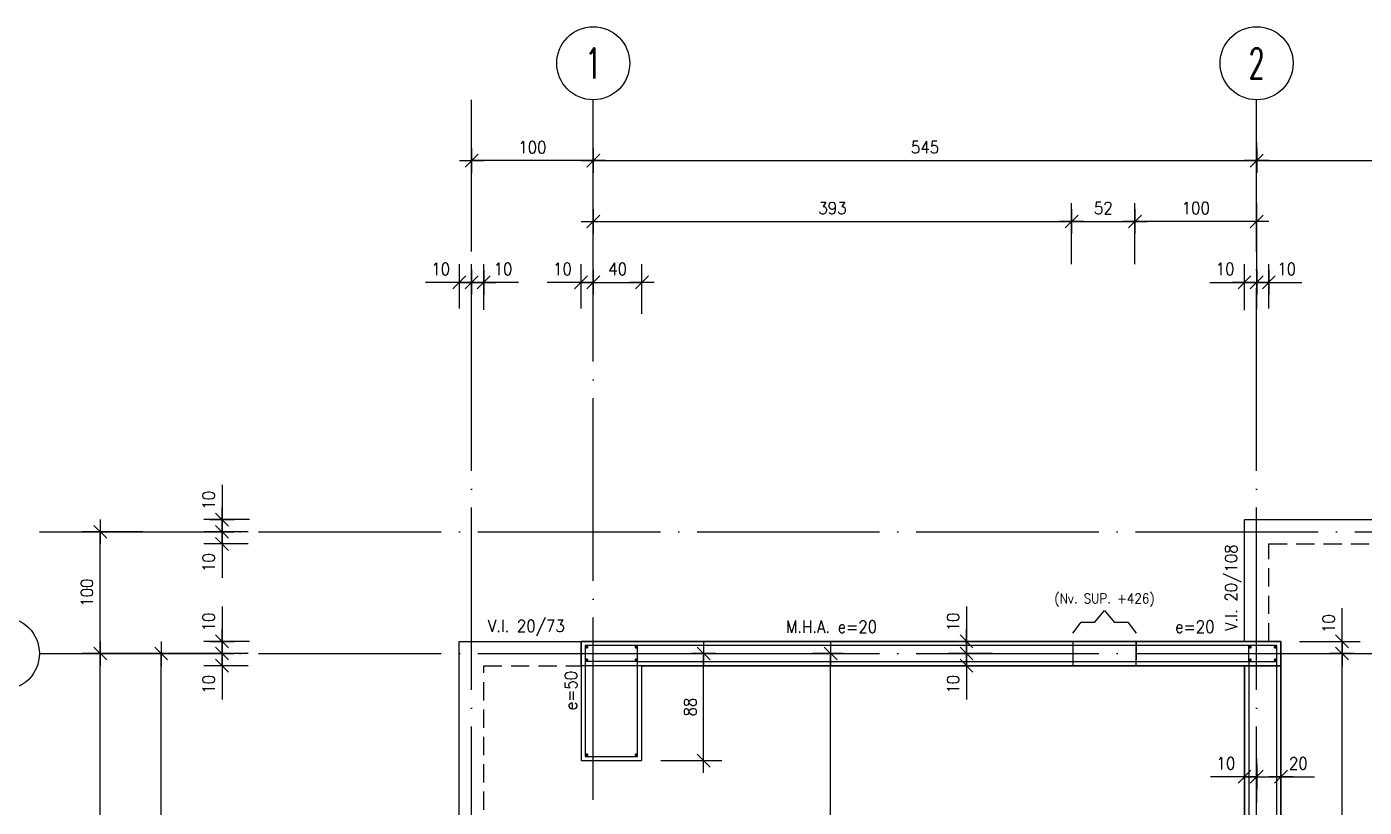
# Model space of a CAD drawing. Extents: x 2771 to 13802, y -1997 to 16878.
# Drawn here: x 3336 to 4435, y 6292 to 6934 of the extents above; entities that cross this region are included whole.
import ezdxf
from ezdxf.enums import TextEntityAlignment as Align

# ---------------------------------------------------------------- set-up
doc = ezdxf.new("R2010")
doc.units = 0
doc.header["$LTSCALE"] = 60
doc.header["$PDMODE"] = 1
doc.linetypes.add('EJES', pattern=[3, 2.5, -0.25, 0, -0.25])
doc.linetypes.add('HIDDEN', pattern=[0.375, 0.25, -0.125])
doc.layers.get('0').update_dxf_attribs({"linetype": 'CONTINUOUS'})
doc.layers.get('DEFPOINTS').update_dxf_attribs({"linetype": 'CONTINUOUS'})
for name, color, linetype in [('AREA_MUROS', 6, 'CONTINUOUS'), ('COTAS', 3, 'CONTINUOUS'), ('EJES', 1, 'EJES'), ('MALLA', 1, 'CONTINUOUS'), ('MUROS', 4, 'CONTINUOUS'), ('TEXTOS', 2, 'CONTINUOUS'), ('VIGAS', 2, 'CONTINUOUS')]:
    doc.layers.add(name, color=color, linetype=linetype)
doc.layers.add('NVSUP', color=250, linetype='CONTINUOUS', plot=False)
doc.styles.add('COTAS', font='romans.shx', dxfattribs={"width": 0.9})
doc.styles.add('ROMANS', font='romans.shx', dxfattribs={"width": 0.9, "height": 10})
doc.dimstyles.new('50', dxfattribs={"dimtxt": 10, "dimasz": 1, "dimexe": 15, "dimexo": 0, "dimgap": 6, "dimtad": 1, "dimdec": 8, "dimdsep": 46, "dimtxsty": 'COTAS', "dimblk": '$COTA$', "dimcen": 0.09, "dimdle": 10, "dimclrd": 256, "dimclre": 256, "dimclrt": 2, "dimadec": 0, "dimazin": 0, "dimtfac": 1, "dimtdec": 8, "dimtmove": 0, "dimatfit": 2, "dimfxl": 35, "dimfxlon": 1, "dimtolj": 1, "dimarcsym": 0})

# ---------------------------------------------------------------- blocks, each defined once
blk = doc.blocks.new('$EJE$')
at = {"color": 6}
blk.add_circle((0, 0), 30, dxfattribs=at)
at = {"color": 6, "style": 'COTAS', "width": 0.6}
blk.add_attdef('EJE', text='', height=25, dxfattribs=at).set_placement((0, 0), align=Align.MIDDLE)
blk = doc.blocks.new('$COTA$')
at = {"layer": 'COTAS'}
for p, q in [((10, 0), (-10, 0)), ((5.3, 5.3), (-5.3, -5.3)), ((0, -10), (0, 10))]:
    blk.add_line(p, q, dxfattribs=at)
blk = doc.blocks.new('*D10')
at = {"layer": 'COTAS', "lineweight": -2, "transparency": 16777216}
for p, q in [((3801.5, 6823.7), (3801.5, 6838.7)), ((4346.5, 6823.7), (4346.5, 6838.7)), ((3802.5, 6823.7), (4345.5, 6823.7))]:
    blk.add_line(p, q, dxfattribs=at)
at = {"layer": 'DEFPOINTS', "color": 0, "transparency": 16777216}
for p in [(3801.5, 6823.7), (4346.5, 6823.7), (4346.5, 6823.7)]:
    blk.add_point(p, dxfattribs=at)
at = {"layer": 'COTAS', "lineweight": -2, "transparency": 16777216, "rotation": 180}
blk.add_blockref('$COTA$', (3801.5, 6823.7), dxfattribs=at)
at = {"layer": 'COTAS', "lineweight": -2, "transparency": 16777216}
blk.add_blockref('$COTA$', (4346.5, 6823.7), dxfattribs=at)
at = {"layer": 'COTAS', "color": 2, "transparency": 16777216, "insert": (4074, 6834.7), "char_height": 10, "attachment_point": 5, "style": 'COTAS'}
blk.add_mtext('\\A1;545', dxfattribs=at)
blk = doc.blocks.new('*D12')
at = {"layer": 'COTAS', "lineweight": -2, "transparency": 16777216}
for p, q in [((4346.5, 6823.7), (4346.5, 6838.7)), ((4920.5, 6823.7), (4920.5, 6838.7)), ((4347.5, 6823.7), (4919.5, 6823.7))]:
    blk.add_line(p, q, dxfattribs=at)
at = {"layer": 'DEFPOINTS', "color": 0, "transparency": 16777216}
for p in [(4346.5, 6823.7), (4920.5, 6823.7), (4920.5, 6823.7)]:
    blk.add_point(p, dxfattribs=at)
at = {"layer": 'COTAS', "lineweight": -2, "transparency": 16777216, "rotation": 180}
blk.add_blockref('$COTA$', (4346.5, 6823.7), dxfattribs=at)
at = {"layer": 'COTAS', "lineweight": -2, "transparency": 16777216}
blk.add_blockref('$COTA$', (4920.5, 6823.7), dxfattribs=at)
at = {"layer": 'COTAS', "color": 2, "transparency": 16777216, "insert": (4633.5, 6834.7), "char_height": 10, "attachment_point": 5, "style": 'COTAS'}
blk.add_mtext('\\A1;574', dxfattribs=at)
blk = doc.blocks.new('*D16')
at = {"layer": 'COTAS', "lineweight": -2, "transparency": 16777216}
for p, q in [((3396.5, 6418.7), (3381.5, 6418.7)), ((3396.5, 5684.7), (3396.5, 6417.7)), ((3396.5, 5683.7), (3381.5, 5683.7))]:
    blk.add_line(p, q, dxfattribs=at)
at = {"layer": 'DEFPOINTS', "color": 0, "transparency": 16777216}
for p in [(3396.5, 6418.7), (3396.5, 6418.7), (3396.5, 5683.7)]:
    blk.add_point(p, dxfattribs=at)
at = {"layer": 'COTAS', "lineweight": -2, "transparency": 16777216}
for p, rotation in [((3396.5, 6418.7), 90), ((3396.5, 5683.7), 270)]:
    blk.add_blockref('$COTA$', p, dxfattribs=dict(at, rotation=rotation))
at = {"layer": 'COTAS', "color": 2, "transparency": 16777216, "insert": (3385.5, 6051.2), "char_height": 10, "attachment_point": 5, "rotation": 90, "style": 'COTAS'}
blk.add_mtext('\\A1;735', dxfattribs=at)
blk = doc.blocks.new('*D25')
at = {"layer": 'COTAS', "lineweight": -2, "transparency": 16777216}
for p, q in [((3701.5, 6788.7), (3701.5, 6838.7)), ((3801.5, 6788.7), (3801.5, 6838.7)), ((3800.5, 6823.7), (3702.5, 6823.7))]:
    blk.add_line(p, q, dxfattribs=at)
at = {"layer": 'DEFPOINTS', "color": 0, "transparency": 16777216}
for p in [(3701.5, 6823.7), (3701.5, 6615.8), (3801.5, 6615.8)]:
    blk.add_point(p, dxfattribs=at)
at = {"layer": 'COTAS', "lineweight": -2, "transparency": 16777216, "rotation": 180}
blk.add_blockref('$COTA$', (3701.5, 6823.7), dxfattribs=at)
at = {"layer": 'COTAS', "lineweight": -2, "transparency": 16777216}
blk.add_blockref('$COTA$', (3801.5, 6823.7), dxfattribs=at)
at = {"layer": 'COTAS', "color": 2, "transparency": 16777216, "insert": (3751.5, 6834.7), "char_height": 10, "attachment_point": 5, "style": 'COTAS'}
blk.add_mtext('\\A1;100', dxfattribs=at)
blk = doc.blocks.new('*D26')
at = {"layer": 'COTAS', "lineweight": -2, "transparency": 16777216}
for p, q in [((3431.5, 6518.7), (3381.5, 6518.7)), ((3396.5, 6419.7), (3396.5, 6517.7)), ((3431.5, 6418.7), (3381.5, 6418.7))]:
    blk.add_line(p, q, dxfattribs=at)
at = {"layer": 'DEFPOINTS', "color": 0, "transparency": 16777216}
for p in [(3396.5, 6518.7), (3433.5, 6518.7), (3433.5, 6418.7)]:
    blk.add_point(p, dxfattribs=at)
at = {"layer": 'COTAS', "lineweight": -2, "transparency": 16777216}
for p, rotation in [((3396.5, 6518.7), 90), ((3396.5, 6418.7), 270)]:
    blk.add_blockref('$COTA$', p, dxfattribs=dict(at, rotation=rotation))
at = {"layer": 'COTAS', "color": 2, "transparency": 16777216, "insert": (3385.5, 6468.7), "char_height": 10, "attachment_point": 5, "rotation": 90, "style": 'COTAS'}
blk.add_mtext('\\A1;100', dxfattribs=at)
blk = doc.blocks.new('*D63')
at = {"layer": 'COTAS', "lineweight": -2, "transparency": 16777216}
for p, q in [((3801.5, 6738.7), (3801.5, 6788.7)), ((4194.5, 6738.7), (4194.5, 6788.7)), ((3802.5, 6773.7), (4193.5, 6773.7))]:
    blk.add_line(p, q, dxfattribs=at)
at = {"layer": 'DEFPOINTS', "color": 0, "transparency": 16777216}
for p in [(4194.5, 6773.7), (3801.5, 6428.7), (4194.5, 6428.7)]:
    blk.add_point(p, dxfattribs=at)
at = {"layer": 'COTAS', "lineweight": -2, "transparency": 16777216, "rotation": 180}
blk.add_blockref('$COTA$', (3801.5, 6773.7), dxfattribs=at)
at = {"layer": 'COTAS', "lineweight": -2, "transparency": 16777216}
blk.add_blockref('$COTA$', (4194.5, 6773.7), dxfattribs=at)
at = {"layer": 'COTAS', "color": 2, "transparency": 16777216, "insert": (3998, 6784.7), "char_height": 10, "attachment_point": 5, "style": 'COTAS'}
blk.add_mtext('\\A1;393', dxfattribs=at)
blk = doc.blocks.new('*D64')
at = {"layer": 'COTAS', "lineweight": -2, "transparency": 16777216}
for p, q in [((4194.5, 6738.7), (4194.5, 6788.7)), ((4246.5, 6738.7), (4246.5, 6788.7)), ((4195.5, 6773.7), (4245.5, 6773.7))]:
    blk.add_line(p, q, dxfattribs=at)
at = {"layer": 'DEFPOINTS', "color": 0, "transparency": 16777216}
for p in [(4246.5, 6773.7), (4194.5, 6428.7), (4246.5, 6428.7)]:
    blk.add_point(p, dxfattribs=at)
at = {"layer": 'COTAS', "lineweight": -2, "transparency": 16777216, "rotation": 180}
blk.add_blockref('$COTA$', (4194.5, 6773.7), dxfattribs=at)
at = {"layer": 'COTAS', "lineweight": -2, "transparency": 16777216}
blk.add_blockref('$COTA$', (4246.5, 6773.7), dxfattribs=at)
at = {"layer": 'COTAS', "color": 2, "transparency": 16777216, "insert": (4220.5, 6784.7), "char_height": 10, "attachment_point": 5, "style": 'COTAS'}
blk.add_mtext('\\A1;52', dxfattribs=at)
blk = doc.blocks.new('*D72')
at = {"layer": 'COTAS', "lineweight": -2, "transparency": 16777216}
for p, q in [((3857.1, 6418.7), (3907.1, 6418.7)), ((3892.1, 6331.7), (3892.1, 6417.7)), ((3857.1, 6330.7), (3907.1, 6330.7))]:
    blk.add_line(p, q, dxfattribs=at)
at = {"layer": 'DEFPOINTS', "color": 0, "transparency": 16777216}
for p in [(3801.5, 6418.7), (3892.1, 6418.7), (3801.5, 6330.7)]:
    blk.add_point(p, dxfattribs=at)
at = {"layer": 'COTAS', "lineweight": -2, "transparency": 16777216}
for p, rotation in [((3892.1, 6418.7), 90), ((3892.1, 6330.7), 270)]:
    blk.add_blockref('$COTA$', p, dxfattribs=dict(at, rotation=rotation))
at = {"layer": 'COTAS', "color": 2, "transparency": 16777216, "insert": (3881.1, 6374.7), "char_height": 10, "attachment_point": 5, "rotation": 90, "style": 'COTAS'}
blk.add_mtext('\\A1;88', dxfattribs=at)
blk = doc.blocks.new('*D79')
at = {"layer": 'COTAS', "lineweight": -2, "transparency": 16777216}
for p, q in [((3481.5, 6418.7), (3431.5, 6418.7)), ((3446.5, 5997.2), (3446.5, 6417.7)), ((3481.5, 5996.2), (3431.5, 5996.2))]:
    blk.add_line(p, q, dxfattribs=at)
at = {"layer": 'DEFPOINTS', "color": 0, "transparency": 16777216}
for p in [(3446.5, 6418.7), (3691.5, 6418.7), (3691.5, 5996.2)]:
    blk.add_point(p, dxfattribs=at)
at = {"layer": 'COTAS', "lineweight": -2, "transparency": 16777216}
for p, rotation in [((3446.5, 6418.7), 90), ((3446.5, 5996.2), 270)]:
    blk.add_blockref('$COTA$', p, dxfattribs=dict(at, rotation=rotation))
at = {"layer": 'COTAS', "color": 2, "transparency": 16777216, "insert": (3435.5, 6207.5), "char_height": 10, "attachment_point": 5, "rotation": 90, "style": 'COTAS'}
blk.add_mtext('\\A1;422.5', dxfattribs=at)
blk = doc.blocks.new('*D80')
at = {"layer": 'COTAS', "lineweight": -2, "transparency": 16777216}
for p, q in [((3691.5, 6702.3), (3691.5, 6738.7)), ((3701.5, 6702.3), (3701.5, 6738.7)), ((3690.5, 6723.7), (3663.6, 6723.7)), ((3701.5, 6723.7), (3691.5, 6723.7)), ((3702.5, 6723.7), (3703.5, 6723.7))]:
    blk.add_line(p, q, dxfattribs=at)
at = {"layer": 'DEFPOINTS', "color": 0, "transparency": 16777216}
for p in [(3701.5, 6723.7), (3691.5, 6702.3), (3701.5, 6702.3)]:
    blk.add_point(p, dxfattribs=at)
at = {"layer": 'COTAS', "lineweight": -2, "transparency": 16777216}
blk.add_blockref('$COTA$', (3691.5, 6723.7), dxfattribs=at)
at = {"layer": 'COTAS', "lineweight": -2, "transparency": 16777216, "rotation": 180}
blk.add_blockref('$COTA$', (3701.5, 6723.7), dxfattribs=at)
at = {"layer": 'COTAS', "color": 2, "transparency": 16777216, "insert": (3676.2, 6734.7), "char_height": 10, "attachment_point": 5, "style": 'COTAS'}
blk.add_mtext('\\A1;10', dxfattribs=at)
blk = doc.blocks.new('*D81')
at = {"layer": 'COTAS', "lineweight": -2, "transparency": 16777216}
for p, q in [((3701.5, 6702.3), (3701.5, 6738.7)), ((3711.5, 6701.2), (3711.5, 6738.7)), ((3700.5, 6723.7), (3699.5, 6723.7)), ((3701.5, 6723.7), (3711.5, 6723.7)), ((3701.5, 6723.7), (3711.5, 6723.7)), ((3740, 6723.7), (3711.5, 6723.7)), ((3712.5, 6723.7), (3713.5, 6723.7))]:
    blk.add_line(p, q, dxfattribs=at)
at = {"layer": 'DEFPOINTS', "color": 0, "transparency": 16777216}
for p in [(3711.5, 6723.7), (3701.5, 6702.3), (3711.5, 6701.2)]:
    blk.add_point(p, dxfattribs=at)
at = {"layer": 'COTAS', "lineweight": -2, "transparency": 16777216}
blk.add_blockref('$COTA$', (3701.5, 6723.7), dxfattribs=at)
at = {"layer": 'COTAS', "lineweight": -2, "transparency": 16777216, "rotation": 180}
blk.add_blockref('$COTA$', (3711.5, 6723.7), dxfattribs=at)
at = {"layer": 'COTAS', "color": 2, "transparency": 16777216, "insert": (3727.4, 6734.7), "char_height": 10, "attachment_point": 5, "style": 'COTAS'}
blk.add_mtext('\\A1;10', dxfattribs=at)
blk = doc.blocks.new('*D82')
at = {"layer": 'COTAS', "lineweight": -2, "transparency": 16777216}
for p, q in [((3791.5, 6702.3), (3791.5, 6738.7)), ((3801.5, 6702.3), (3801.5, 6738.7)), ((3790.5, 6723.7), (3763.6, 6723.7)), ((3801.5, 6723.7), (3791.5, 6723.7)), ((3802.5, 6723.7), (3803.5, 6723.7))]:
    blk.add_line(p, q, dxfattribs=at)
at = {"layer": 'DEFPOINTS', "color": 0, "transparency": 16777216}
for p in [(3801.5, 6723.7), (3791.5, 6702.3), (3801.5, 6702.3)]:
    blk.add_point(p, dxfattribs=at)
at = {"layer": 'COTAS', "lineweight": -2, "transparency": 16777216}
blk.add_blockref('$COTA$', (3791.5, 6723.7), dxfattribs=at)
at = {"layer": 'COTAS', "lineweight": -2, "transparency": 16777216, "rotation": 180}
blk.add_blockref('$COTA$', (3801.5, 6723.7), dxfattribs=at)
at = {"layer": 'COTAS', "color": 2, "transparency": 16777216, "insert": (3776.2, 6734.7), "char_height": 10, "attachment_point": 5, "style": 'COTAS'}
blk.add_mtext('\\A1;10', dxfattribs=at)
blk = doc.blocks.new('*D83')
at = {"layer": 'COTAS', "lineweight": -2, "transparency": 16777216}
for p, q in [((3801.5, 6702.3), (3801.5, 6738.7)), ((3841.5, 6697.9), (3841.5, 6738.7)), ((3802.5, 6723.7), (3840.5, 6723.7))]:
    blk.add_line(p, q, dxfattribs=at)
at = {"layer": 'DEFPOINTS', "color": 0, "transparency": 16777216}
for p in [(3841.5, 6723.7), (3801.5, 6702.3), (3841.5, 6697.9)]:
    blk.add_point(p, dxfattribs=at)
at = {"layer": 'COTAS', "lineweight": -2, "transparency": 16777216, "rotation": 180}
blk.add_blockref('$COTA$', (3801.5, 6723.7), dxfattribs=at)
at = {"layer": 'COTAS', "lineweight": -2, "transparency": 16777216}
blk.add_blockref('$COTA$', (3841.5, 6723.7), dxfattribs=at)
at = {"layer": 'COTAS', "color": 2, "transparency": 16777216, "insert": (3821.5, 6734.7), "char_height": 10, "attachment_point": 5, "style": 'COTAS'}
blk.add_mtext('\\A1;40', dxfattribs=at)
blk = doc.blocks.new('*D97')
at = {"layer": 'COTAS', "lineweight": -2, "transparency": 16777216}
for p, q in [((3517.9, 6418.7), (3481.5, 6418.7)), ((3496.5, 6419.7), (3496.5, 6420.7)), ((3496.5, 6418.7), (3496.5, 6408.7)), ((3517.9, 6408.7), (3481.5, 6408.7)), ((3496.5, 6407.7), (3496.5, 6380.8))]:
    blk.add_line(p, q, dxfattribs=at)
at = {"layer": 'DEFPOINTS', "color": 0, "transparency": 16777216}
for p in [(3496.5, 6418.7), (3517.9, 6418.7), (3517.9, 6408.7)]:
    blk.add_point(p, dxfattribs=at)
at = {"layer": 'COTAS', "lineweight": -2, "transparency": 16777216}
for p, rotation in [((3496.5, 6418.7), 270), ((3496.5, 6408.7), 90)]:
    blk.add_blockref('$COTA$', p, dxfattribs=dict(at, rotation=rotation))
at = {"layer": 'COTAS', "color": 2, "transparency": 16777216, "insert": (3485.5, 6393.4), "char_height": 10, "attachment_point": 5, "rotation": 90, "style": 'COTAS'}
blk.add_mtext('\\A1;10', dxfattribs=at)
blk = doc.blocks.new('*D98')
at = {"layer": 'COTAS', "lineweight": -2, "transparency": 16777216}
for p, q in [((3496.5, 6457.3), (3496.5, 6428.7)), ((3519, 6428.7), (3481.5, 6428.7)), ((3496.5, 6429.7), (3496.5, 6430.7)), ((3496.5, 6418.7), (3496.5, 6428.7)), ((3496.5, 6418.7), (3496.5, 6428.7)), ((3517.9, 6418.7), (3481.5, 6418.7)), ((3496.5, 6417.7), (3496.5, 6416.7))]:
    blk.add_line(p, q, dxfattribs=at)
at = {"layer": 'DEFPOINTS', "color": 0, "transparency": 16777216}
for p in [(3496.5, 6428.7), (3519, 6428.7), (3517.9, 6418.7)]:
    blk.add_point(p, dxfattribs=at)
at = {"layer": 'COTAS', "lineweight": -2, "transparency": 16777216}
for p, rotation in [((3496.5, 6428.7), 270), ((3496.5, 6418.7), 90)]:
    blk.add_blockref('$COTA$', p, dxfattribs=dict(at, rotation=rotation))
at = {"layer": 'COTAS', "color": 2, "transparency": 16777216, "insert": (3485.5, 6444.6), "char_height": 10, "attachment_point": 5, "rotation": 90, "style": 'COTAS'}
blk.add_mtext('\\A1;10', dxfattribs=at)
blk = doc.blocks.new('*D150')
at = {"layer": 'COTAS', "lineweight": -2, "transparency": 16777216}
for p, q in [((4246.5, 6738.7), (4246.5, 6788.7)), ((4346.5, 6738.7), (4346.5, 6788.7)), ((4345.5, 6773.7), (4247.5, 6773.7))]:
    blk.add_line(p, q, dxfattribs=at)
at = {"layer": 'DEFPOINTS', "color": 0, "transparency": 16777216}
for p in [(4246.5, 6773.7), (4246.5, 6428.7), (4346.5, 6428.7)]:
    blk.add_point(p, dxfattribs=at)
at = {"layer": 'COTAS', "lineweight": -2, "transparency": 16777216, "rotation": 180}
blk.add_blockref('$COTA$', (4246.5, 6773.7), dxfattribs=at)
at = {"layer": 'COTAS', "lineweight": -2, "transparency": 16777216}
blk.add_blockref('$COTA$', (4346.5, 6773.7), dxfattribs=at)
at = {"layer": 'COTAS', "color": 2, "transparency": 16777216, "insert": (4296.5, 6784.7), "char_height": 10, "attachment_point": 5, "style": 'COTAS'}
blk.add_mtext('\\A1;100', dxfattribs=at)
blk = doc.blocks.new('*D154')
at = {"layer": 'COTAS', "lineweight": -2, "transparency": 16777216}
for p, q in [((3996.5, 6418.7), (3981.5, 6418.7)), ((3996.5, 6042.2), (3996.5, 6417.7)), ((3996.5, 6041.2), (3981.5, 6041.2))]:
    blk.add_line(p, q, dxfattribs=at)
at = {"layer": 'DEFPOINTS', "color": 0, "transparency": 16777216}
for p in [(3996.5, 6418.7), (3996.5, 6418.7), (3996.5, 6041.2)]:
    blk.add_point(p, dxfattribs=at)
at = {"layer": 'COTAS', "lineweight": -2, "transparency": 16777216}
for p, rotation in [((3996.5, 6418.7), 90), ((3996.5, 6041.2), 270)]:
    blk.add_blockref('$COTA$', p, dxfattribs=dict(at, rotation=rotation))
at = {"layer": 'COTAS', "color": 2, "transparency": 16777216, "insert": (3985.5, 6230), "char_height": 10, "attachment_point": 5, "rotation": 90, "style": 'COTAS'}
blk.add_mtext('\\A1;377.5', dxfattribs=at)
blk = doc.blocks.new('*D184')
at = {"layer": 'COTAS', "lineweight": -2, "transparency": 16777216}
for p, q in [((3517.9, 6518.7), (3481.5, 6518.7)), ((3496.5, 6519.7), (3496.5, 6520.7)), ((3496.5, 6518.7), (3496.5, 6508.7)), ((3517.9, 6508.7), (3481.5, 6508.7)), ((3496.5, 6507.7), (3496.5, 6480.8))]:
    blk.add_line(p, q, dxfattribs=at)
at = {"layer": 'DEFPOINTS', "color": 0, "transparency": 16777216}
for p in [(3496.5, 6518.7), (3517.9, 6518.7), (3517.9, 6508.7)]:
    blk.add_point(p, dxfattribs=at)
at = {"layer": 'COTAS', "lineweight": -2, "transparency": 16777216}
for p, rotation in [((3496.5, 6518.7), 270), ((3496.5, 6508.7), 90)]:
    blk.add_blockref('$COTA$', p, dxfattribs=dict(at, rotation=rotation))
at = {"layer": 'COTAS', "color": 2, "transparency": 16777216, "insert": (3485.5, 6493.4), "char_height": 10, "attachment_point": 5, "rotation": 90, "style": 'COTAS'}
blk.add_mtext('\\A1;10', dxfattribs=at)
blk = doc.blocks.new('*D185')
at = {"layer": 'COTAS', "lineweight": -2, "transparency": 16777216}
for p, q in [((3496.5, 6557.3), (3496.5, 6528.7)), ((3519, 6528.7), (3481.5, 6528.7)), ((3496.5, 6529.7), (3496.5, 6530.7)), ((3496.5, 6518.7), (3496.5, 6528.7)), ((3496.5, 6518.7), (3496.5, 6528.7)), ((3517.9, 6518.7), (3481.5, 6518.7)), ((3496.5, 6517.7), (3496.5, 6516.7))]:
    blk.add_line(p, q, dxfattribs=at)
at = {"layer": 'DEFPOINTS', "color": 0, "transparency": 16777216}
for p in [(3496.5, 6528.7), (3519, 6528.7), (3517.9, 6518.7)]:
    blk.add_point(p, dxfattribs=at)
at = {"layer": 'COTAS', "lineweight": -2, "transparency": 16777216}
for p, rotation in [((3496.5, 6528.7), 270), ((3496.5, 6518.7), 90)]:
    blk.add_blockref('$COTA$', p, dxfattribs=dict(at, rotation=rotation))
at = {"layer": 'COTAS', "color": 2, "transparency": 16777216, "insert": (3485.5, 6544.6), "char_height": 10, "attachment_point": 5, "rotation": 90, "style": 'COTAS'}
blk.add_mtext('\\A1;10', dxfattribs=at)
blk = doc.blocks.new('*D191')
at = {"layer": 'COTAS', "lineweight": -2, "transparency": 16777216}
for p, q in [((4336.5, 6296), (4336.5, 6332.5)), ((4346.5, 6296), (4346.5, 6332.5)), ((4335.5, 6317.5), (4308.6, 6317.5)), ((4346.5, 6317.5), (4336.5, 6317.5)), ((4347.5, 6317.5), (4348.5, 6317.5))]:
    blk.add_line(p, q, dxfattribs=at)
at = {"layer": 'DEFPOINTS', "color": 0, "transparency": 16777216}
for p in [(4346.5, 6317.5), (4336.5, 6296), (4346.5, 6296)]:
    blk.add_point(p, dxfattribs=at)
at = {"layer": 'COTAS', "lineweight": -2, "transparency": 16777216}
blk.add_blockref('$COTA$', (4336.5, 6317.5), dxfattribs=at)
at = {"layer": 'COTAS', "lineweight": -2, "transparency": 16777216, "rotation": 180}
blk.add_blockref('$COTA$', (4346.5, 6317.5), dxfattribs=at)
at = {"layer": 'COTAS', "color": 2, "transparency": 16777216, "insert": (4321.2, 6328.5), "char_height": 10, "attachment_point": 5, "style": 'COTAS'}
blk.add_mtext('\\A1;10', dxfattribs=at)
blk = doc.blocks.new('*D192')
at = {"layer": 'COTAS', "lineweight": -2, "transparency": 16777216}
for p, q in [((4346.5, 6296), (4346.5, 6332.5)), ((4366.5, 6296), (4366.5, 6332.5)), ((4347.5, 6317.5), (4365.5, 6317.5)), ((4366.5, 6317.5), (4394, 6317.5))]:
    blk.add_line(p, q, dxfattribs=at)
at = {"layer": 'DEFPOINTS', "color": 0, "transparency": 16777216}
for p in [(4346.5, 6317.5), (4346.5, 6296), (4366.5, 6296)]:
    blk.add_point(p, dxfattribs=at)
at = {"layer": 'COTAS', "lineweight": -2, "transparency": 16777216, "rotation": 180}
blk.add_blockref('$COTA$', (4346.5, 6317.5), dxfattribs=at)
at = {"layer": 'COTAS', "lineweight": -2, "transparency": 16777216}
blk.add_blockref('$COTA$', (4366.5, 6317.5), dxfattribs=at)
at = {"layer": 'COTAS', "color": 2, "transparency": 16777216, "insert": (4380.7, 6328.5), "char_height": 10, "attachment_point": 5, "style": 'COTAS'}
blk.add_mtext('\\A1;20', dxfattribs=at)
blk = doc.blocks.new('*D216')
at = {"layer": 'COTAS', "lineweight": -2, "transparency": 16777216}
for p, q in [((4346.5, 6702.3), (4346.5, 6738.7)), ((4356.5, 6702.3), (4356.5, 6738.7)), ((4345.5, 6723.7), (4344.5, 6723.7)), ((4346.5, 6723.7), (4356.5, 6723.7)), ((4357.5, 6723.7), (4383.7, 6723.7))]:
    blk.add_line(p, q, dxfattribs=at)
at = {"layer": 'DEFPOINTS', "color": 0, "transparency": 16777216}
for p in [(4346.5, 6723.7), (4346.5, 6702.3), (4356.5, 6702.3)]:
    blk.add_point(p, dxfattribs=at)
at = {"layer": 'COTAS', "lineweight": -2, "transparency": 16777216}
blk.add_blockref('$COTA$', (4346.5, 6723.7), dxfattribs=at)
at = {"layer": 'COTAS', "lineweight": -2, "transparency": 16777216, "rotation": 180}
blk.add_blockref('$COTA$', (4356.5, 6723.7), dxfattribs=at)
at = {"layer": 'COTAS', "color": 2, "transparency": 16777216, "insert": (4371.1, 6734.7), "char_height": 10, "attachment_point": 5, "style": 'COTAS'}
blk.add_mtext('\\A1;10', dxfattribs=at)
blk = doc.blocks.new('*D217')
at = {"layer": 'COTAS', "lineweight": -2, "transparency": 16777216}
for p, q in [((4336.5, 6700.8), (4336.5, 6738.7)), ((4346.5, 6702.3), (4346.5, 6738.7)), ((4307.9, 6723.7), (4336.5, 6723.7)), ((4335.5, 6723.7), (4334.5, 6723.7)), ((4346.5, 6723.7), (4336.5, 6723.7)), ((4346.5, 6723.7), (4336.5, 6723.7)), ((4347.5, 6723.7), (4348.5, 6723.7))]:
    blk.add_line(p, q, dxfattribs=at)
at = {"layer": 'DEFPOINTS', "color": 0, "transparency": 16777216}
for p in [(4336.5, 6723.7), (4336.5, 6700.8), (4346.5, 6702.3)]:
    blk.add_point(p, dxfattribs=at)
at = {"layer": 'COTAS', "lineweight": -2, "transparency": 16777216}
blk.add_blockref('$COTA$', (4336.5, 6723.7), dxfattribs=at)
at = {"layer": 'COTAS', "lineweight": -2, "transparency": 16777216, "rotation": 180}
blk.add_blockref('$COTA$', (4346.5, 6723.7), dxfattribs=at)
at = {"layer": 'COTAS', "color": 2, "transparency": 16777216, "insert": (4320.6, 6734.7), "char_height": 10, "attachment_point": 5, "style": 'COTAS'}
blk.add_mtext('\\A1;10', dxfattribs=at)
blk = doc.blocks.new('*D238')
at = {"layer": 'COTAS', "lineweight": -2, "transparency": 16777216}
for p, q in [((4381.6, 6418.7), (4431.6, 6418.7)), ((4416.6, 6124.7), (4416.6, 6417.7)), ((4381.6, 6123.7), (4431.6, 6123.7))]:
    blk.add_line(p, q, dxfattribs=at)
at = {"layer": 'DEFPOINTS', "color": 0, "transparency": 16777216}
for p in [(4350.7, 6418.7), (4416.6, 6418.7), (4350.7, 6123.7)]:
    blk.add_point(p, dxfattribs=at)
at = {"layer": 'COTAS', "lineweight": -2, "transparency": 16777216}
for p, rotation in [((4416.6, 6418.7), 90), ((4416.6, 6123.7), 270)]:
    blk.add_blockref('$COTA$', p, dxfattribs=dict(at, rotation=rotation))
at = {"layer": 'COTAS', "color": 2, "transparency": 16777216, "insert": (4405.6, 6271.2), "char_height": 10, "attachment_point": 5, "rotation": 90, "style": 'COTAS'}
blk.add_mtext('\\A1;295', dxfattribs=at)
blk = doc.blocks.new('*D239')
at = {"layer": 'COTAS', "lineweight": -2, "transparency": 16777216}
for p, q in [((4416.6, 6429.7), (4416.6, 6456)), ((4381.6, 6428.7), (4431.6, 6428.7)), ((4416.6, 6418.7), (4416.6, 6428.7)), ((4381.6, 6418.7), (4431.6, 6418.7)), ((4416.6, 6417.7), (4416.6, 6416.7))]:
    blk.add_line(p, q, dxfattribs=at)
at = {"layer": 'DEFPOINTS', "color": 0, "transparency": 16777216}
for p in [(4353.2, 6428.7), (4416.6, 6428.7), (4353.2, 6418.7)]:
    blk.add_point(p, dxfattribs=at)
at = {"layer": 'COTAS', "lineweight": -2, "transparency": 16777216}
for p, rotation in [((4416.6, 6428.7), 270), ((4416.6, 6418.7), 90)]:
    blk.add_blockref('$COTA$', p, dxfattribs=dict(at, rotation=rotation))
at = {"layer": 'COTAS', "color": 2, "transparency": 16777216, "insert": (4405.6, 6443.3), "char_height": 10, "attachment_point": 5, "rotation": 90, "style": 'COTAS'}
blk.add_mtext('\\A1;10', dxfattribs=at)
blk = doc.blocks.new('*D242')
at = {"layer": 'COTAS', "lineweight": -2, "transparency": 16777216}
for p, q in [((4129.5, 6418.7), (4093.1, 6418.7)), ((4108.1, 6419.7), (4108.1, 6420.7)), ((4108.1, 6418.7), (4108.1, 6408.7)), ((4129.5, 6408.7), (4093.1, 6408.7)), ((4108.1, 6407.7), (4108.1, 6380.8))]:
    blk.add_line(p, q, dxfattribs=at)
at = {"layer": 'DEFPOINTS', "color": 0, "transparency": 16777216}
for p in [(4108.1, 6418.7), (4129.5, 6418.7), (4129.5, 6408.7)]:
    blk.add_point(p, dxfattribs=at)
at = {"layer": 'COTAS', "lineweight": -2, "transparency": 16777216}
for p, rotation in [((4108.1, 6418.7), 270), ((4108.1, 6408.7), 90)]:
    blk.add_blockref('$COTA$', p, dxfattribs=dict(at, rotation=rotation))
at = {"layer": 'COTAS', "color": 2, "transparency": 16777216, "insert": (4097.1, 6393.4), "char_height": 10, "attachment_point": 5, "rotation": 90, "style": 'COTAS'}
blk.add_mtext('\\A1;10', dxfattribs=at)
blk = doc.blocks.new('*D243')
at = {"layer": 'COTAS', "lineweight": -2, "transparency": 16777216}
for p, q in [((4108.1, 6457.3), (4108.1, 6428.7)), ((4130.6, 6428.7), (4093.1, 6428.7)), ((4108.1, 6429.7), (4108.1, 6430.7)), ((4108.1, 6418.7), (4108.1, 6428.7)), ((4108.1, 6418.7), (4108.1, 6428.7)), ((4129.5, 6418.7), (4093.1, 6418.7)), ((4108.1, 6417.7), (4108.1, 6416.7))]:
    blk.add_line(p, q, dxfattribs=at)
at = {"layer": 'DEFPOINTS', "color": 0, "transparency": 16777216}
for p in [(4108.1, 6428.7), (4130.6, 6428.7), (4129.5, 6418.7)]:
    blk.add_point(p, dxfattribs=at)
at = {"layer": 'COTAS', "lineweight": -2, "transparency": 16777216}
for p, rotation in [((4108.1, 6428.7), 270), ((4108.1, 6418.7), 90)]:
    blk.add_blockref('$COTA$', p, dxfattribs=dict(at, rotation=rotation))
at = {"layer": 'COTAS', "color": 2, "transparency": 16777216, "insert": (4097.1, 6444.6), "char_height": 10, "attachment_point": 5, "rotation": 90, "style": 'COTAS'}
blk.add_mtext('\\A1;10', dxfattribs=at)

msp = doc.modelspace()

# ---------------------------------------------------------------- linework, layer by layer
at = {"layer": 'AREA_MUROS'}
for points in [[(3791.45585631, 6428.70691493), (4366.45585631, 6428.70691493), (4366.45585631, 6408.70691493), (3791.45585631, 6408.70691493), (3791.45585631, 6428.70691493)], [(3841.45585631, 6330.70691493), (3841.45585631, 6408.70691493), (3791.45585631, 6408.70691493), (3791.45585631, 6330.70691493), (3841.45585631, 6330.70691493)], [(4366.45585631, 6408.70691493), (4366.45585631, 6123.70691493), (4336.45585631, 6123.70691493), (4336.45585631, 6408.70691493), (4366.45585631, 6408.70691493)]]:
    msp.add_lwpolyline(points, dxfattribs=at)
at = {"layer": 'EJES'}
for points in [[(3701.45585631, 4407.70691493), (3701.45585631, 6873.70691493)], [(3801.45585631, 6298.35509055), (3801.45585631, 6873.70691493)], [(4346.45585631, 4407.70691493), (4346.45585631, 6873.70691493)], [(3346.45585631, 6518.70691493), (7509.5104906, 6518.70691493)], [(3346.45585631, 6418.70691493), (7579.24320587, 6418.70691493)]]:
    msp.add_lwpolyline(points, dxfattribs=at)
at = {"layer": 'MALLA'}
for p, q in [((3837.95585631, 6412.20691493), (3837.95585631, 6425.20691493)), ((4339.95585631, 6412.20691493), (4339.95585631, 6425.20691493)), ((3837.95585631, 6412.20691493), (3794.95585631, 6412.20691493)), ((4339.95585631, 6412.20691493), (4362.95585631, 6412.20691493))]:
    msp.add_line(p, q, dxfattribs=at)
msp.add_lwpolyline([(4339.95585631, 6127.20691493), (4362.95585631, 6127.20691493), (4362.95585631, 6425.20691493), (3794.95585631, 6425.20691493), (3794.95585631, 6334.20691493), (3837.95585631, 6334.20691493), (3837.95585631, 6412.20691493), (4339.95585631, 6412.20691493)], close=True, dxfattribs=at)
at = {"layer": 'MALLA', "const_width": 1.25}
for points in [[(3795.58085631, 6423.95691493, -1), (3796.83085631, 6423.95691493, -1)], [(3836.08085631, 6423.95691493, -1), (3837.33085631, 6423.95691493, -1)], [(4340.58085631, 6423.95691493, -1), (4341.83085631, 6423.95691493, -1)], [(4361.08085631, 6423.95691493, -1), (4362.33085631, 6423.95691493, -1)], [(3795.58085631, 6413.45691493, -1), (3796.83085631, 6413.45691493, -1)], [(3836.08085631, 6413.45691493, -1), (3837.33085631, 6413.45691493, -1)], [(4340.58085631, 6413.45691493, -1), (4341.83085631, 6413.45691493, -1)], [(4361.08085631, 6413.45691493, -1), (4362.33085631, 6413.45691493, -1)], [(3795.58085631, 6335.45691493, -1), (3796.83085631, 6335.45691493, -1)], [(3836.08085631, 6335.45691493, -1), (3837.33085631, 6335.45691493, -1)]]:
    msp.add_lwpolyline(points, format="xyb", close=True, dxfattribs=at)
at = {"layer": 'MUROS'}
msp.add_lwpolyline([(4336.45585631, 6123.70691493), (4366.45585631, 6123.70691493), (4366.45585631, 6428.70691493), (3791.45585631, 6428.70691493), (3791.45585631, 6330.70691493), (3841.45585631, 6330.70691493), (3841.45585631, 6408.70691493), (4336.45585631, 6408.70691493)], close=True, dxfattribs=at)
at = {"layer": 'NVSUP'}
msp.add_lwpolyline([(4195.45585631, 6408.70691493), (4247.45585631, 6408.70691493), (4247.45585631, 6428.70691493), (4195.45585631, 6428.70691493)], close=True, dxfattribs=at)
at = {"layer": 'TEXTOS', "color": 1}
msp.add_lwpolyline([(4195.45585631, 6435.37985171), (4202.18380354, 6444.33706108), (4213.55917468, 6444.33706108), (4221.45585631, 6454.04784652), (4229.35253795, 6444.33706108), (4240.72790909, 6444.33706108), (4247.45585631, 6435.37985171)], dxfattribs=at)
at = {"layer": 'VIGAS'}
for p, q in [((4336.45585631, 6528.70691493), (6652.45585631, 6528.70691493)), ((4336.45585631, 6428.70691493), (4336.45585631, 6528.70691493)), ((3691.45585631, 4852.70691493), (3691.45585631, 6428.70691493)), ((3691.45585631, 6428.70691493), (3791.45585631, 6428.70691493))]:
    msp.add_line(p, q, dxfattribs=at)
at = {"layer": 'VIGAS', "linetype": 'HIDDEN'}
for p, q in [((4356.45585631, 6428.70691493), (4356.45585631, 6508.70691493)), ((4356.45585631, 6508.70691493), (4910.45585631, 6508.70691493)), ((4195.45585631, 6428.70691493), (4195.45585631, 6408.70691493)), ((4247.45585631, 6428.70691493), (4247.45585631, 6408.70691493)), ((3711.45585631, 4872.70691493), (3711.45585631, 6408.70691493)), ((3711.45585631, 6408.70691493), (3791.45585631, 6408.70691493))]:
    msp.add_line(p, q, dxfattribs=at)

# ---------------------------------------------------------------- block references
for p, values in [((3801.45585631, 6903.70691493), {'EJE': '1'}), ((4346.45585631, 6903.70691493), {'EJE': '2'}), ((3316.45585631, 6418.70691493), {'EJE': 'L'})]:
    msp.add_blockref('$EJE$', p).add_auto_attribs(values)

# ---------------------------------------------------------------- texts
at = {"layer": 'TEXTOS', "style": 'ROMANS', "width": 0.9}
for s, p in [('V.I. 20/108', (4326.23736426, 6472.90880091)), ('e=50', (3783.18327296, 6388.26122391))]:
    msp.add_text(s, height=10, rotation=90, dxfattribs=at).set_placement(p, align=Align.MIDDLE)
at = {"layer": 'TEXTOS', "color": 1, "style": 'ROMANS', "width": 0.9}
msp.add_text('(Nv. SUP. +426)', height=8, dxfattribs=at).set_placement((4221.47843541, 6463.34893408), align=Align.MIDDLE)
at = {"layer": 'TEXTOS', "style": 'ROMANS', "width": 0.9}
for s, p in [('V.I. 20/73', (3746.45585631, 6440.70691493)), ('M.H.A. e=20', (3997.20585631, 6440.70691493)), ('e=20', (4295.70585631, 6440.70691493))]:
    msp.add_text(s, height=10, dxfattribs=at).set_placement(p, align=Align.MIDDLE)

# ---------------------------------------------------------------- dimensions: what is measured, and where the dimension line sits
at = {"layer": 'COTAS'}
for base, p1, p2, picture, middle in [((3701.4558563143, 6823.7069149326), (3801.4558563143, 6615.8211914867), (3701.4558563143, 6615.8211914867), '*D25', (3751.4558563143, 6834.7069149326)), ((4346.4558563143, 6823.7069149326), (3801.4558563143, 6823.7069149326), (4346.4558563143, 6823.7069149326), '*D10', (4073.9558563143, 6834.7069149326)), ((4920.4558563143, 6823.7069149326), (4346.4558563143, 6823.7069149326), (4920.4558563143, 6823.7069149326), '*D12', (4633.4558563143, 6834.7069149326)), ((4194.4558563143, 6773.7069149326), (3801.4558563143, 6428.7069149326), (4194.4558563143, 6428.7069149326), '*D63', (3997.9558563143, 6784.7069149326))]:
    dim = msp.add_linear_dim(base=base, p1=p1, p2=p2, dimstyle='50', dxfattribs=at)
    dim.commit()
    dim.dimension.update_dxf_attribs({"geometry": picture, "text_midpoint": middle})
dim = msp.add_linear_dim(base=(4246.4558563143, 6773.7069149326), p1=(4194.4558563143, 6428.7069149326), p2=(4246.4558563143, 6428.7069149326), dimstyle='50', override={"dimtmove": 1}, dxfattribs=at)
dim.commit()
dim.dimension.update_dxf_attribs({"geometry": '*D64', "text_midpoint": (4220.4558563143, 6784.7069149326)})
for base, p1, p2, angle, picture, middle in [((4246.4558563143, 6773.7069149326), (4346.4558563143, 6428.7069149326), (4246.4558563143, 6428.7069149326), 180, '*D150', (4296.4558563143, 6784.7069149326)), ((3446.4558563143, 6418.7069149326), (3691.4558563143, 5996.2069149326), (3691.4558563143, 6418.7069149326), 90, '*D79', (3435.4558563143, 6207.4569149326))]:
    dim = msp.add_linear_dim(base=base, p1=p1, p2=p2, angle=angle, dimstyle='50', override={"dimtmove": 1}, dxfattribs=at)
    dim.commit()
    dim.dimension.update_dxf_attribs({"geometry": picture, "text_midpoint": middle})
for base, p1, p2, picture, middle in [((3701.4558563143, 6723.7069149326), (3691.4558563143, 6702.2504163909), (3701.4558563143, 6702.2504163909), '*D80', (3676.1931168787, 6723.7069149326)), ((3801.4558563143, 6723.7069149326), (3791.4558563143, 6702.2504163909), (3801.4558563143, 6702.2504163909), '*D82', (3776.1931168787, 6723.7069149326)), ((4346.4558563143, 6317.488968867), (4336.4558563143, 6296.0324703253), (4346.4558563143, 6296.0324703253), '*D191', (4321.1931168787, 6317.488968867))]:
    dim = msp.add_linear_dim(base=base, p1=p1, p2=p2, dimstyle='50', dxfattribs=at)
    dim.commit()
    dim.dimension.update_dxf_attribs({"geometry": picture, "text_midpoint": middle, "dimtype": 160})
for base, p1, p2, picture, middle in [((3711.4558563143, 6723.7069149326), (3701.4558563143, 6702.2504163909), (3711.4558563143, 6701.1641863348), '*D81', (3727.3588125399, 6723.7069149326)), ((3841.4558563143, 6723.7069149326), (3801.4558563143, 6702.2504163909), (3841.4558563143, 6697.9054961666), '*D83', (3821.4558563143, 6723.7069149326))]:
    dim = msp.add_linear_dim(base=base, p1=p1, p2=p2, dimstyle='50', override={"dimtmove": 1}, dxfattribs=at)
    dim.commit()
    dim.dimension.update_dxf_attribs({"geometry": picture, "text_midpoint": middle, "dimtype": 160})
for base, p1, p2, angle, picture, middle in [((4336.4558563143, 6723.7069149326), (4346.4558563143, 6702.2504163909), (4336.4558563143, 6700.8021096495), 180, '*D217', (4320.5529000888, 6723.7069149326)), ((3496.4558563143, 6528.7069149326), (3517.912354856, 6518.7069149326), (3518.9985849121, 6528.7069149326), 90, '*D185', (3496.4558563143, 6544.6098711581)), ((3496.4558563143, 6428.7069149326), (3517.912354856, 6418.7069149326), (3518.9985849121, 6428.7069149326), 90, '*D98', (3496.4558563143, 6444.6098711581)), ((4108.0906327135, 6428.7069149326), (4129.5471312551, 6418.7069149326), (4130.6333613112, 6428.7069149326), 90, '*D243', (4108.0906327135, 6444.6098711581))]:
    dim = msp.add_linear_dim(base=base, p1=p1, p2=p2, angle=angle, dimstyle='50', override={"dimtmove": 1}, dxfattribs=at)
    dim.commit()
    dim.dimension.update_dxf_attribs({"geometry": picture, "text_midpoint": middle, "dimtype": 160})
for base, p1, p2, angle, picture, middle in [((4346.4558563143, 6723.7069149326), (4356.4558563143, 6702.2504163909), (4346.4558563143, 6702.2504163909), 180, '*D216', (4371.0987134572, 6723.7069149326)), ((3496.4558563143, 6518.7069149326), (3517.912354856, 6508.7069149326), (3517.912354856, 6518.7069149326), 90, '*D184', (3496.4558563143, 6493.4441754969)), ((3496.4558563143, 6418.7069149326), (3517.912354856, 6408.7069149326), (3517.912354856, 6418.7069149326), 90, '*D97', (3496.4558563143, 6393.4441754969)), ((4108.0906327135, 6418.7069149326), (4129.5471312551, 6408.7069149326), (4129.5471312551, 6418.7069149326), 90, '*D242', (4108.0906327135, 6393.4441754969)), ((4346.4558563143, 6317.488968867), (4366.4558563143, 6296.0324703253), (4346.4558563143, 6296.0324703253), 180, '*D192', (4380.7415706001, 6317.488968867))]:
    dim = msp.add_linear_dim(base=base, p1=p1, p2=p2, angle=angle, dimstyle='50', dxfattribs=at)
    dim.commit()
    dim.dimension.update_dxf_attribs({"geometry": picture, "text_midpoint": middle, "dimtype": 160})
for base, p1, p2, picture, middle in [((3396.4558563143, 6518.7069149326), (3433.5295656752, 6418.7069149326), (3433.5295656752, 6518.7069149326), '*D26', (3385.4558563143, 6468.7069149326)), ((4416.5632865359, 6428.7069149326), (4353.1578297541, 6418.7069149326), (4353.1578297541, 6428.7069149326), '*D239', (4405.5632865359, 6443.3497720754)), ((3396.4558563143, 6418.7069149326), (3396.4558563143, 5683.7069149326), (3396.4558563143, 6418.7069149326), '*D16', (3385.4558563143, 6051.2069149326)), ((3892.1308994773, 6418.7069149326), (3801.4558563143, 6330.7069149326), (3801.4558563143, 6418.7069149326), '*D72', (3881.1308994773, 6374.7069149326)), ((3996.4558563143, 6418.7069149326), (3996.4558563143, 6041.2069149326), (3996.4558563143, 6418.7069149326), '*D154', (3985.4558563143, 6229.9569149326)), ((4416.5632865359, 6418.7069149326), (4350.6578297541, 6123.7069149326), (4350.6578297541, 6418.7069149326), '*D238', (4405.5632865359, 6271.2069149326))]:
    dim = msp.add_linear_dim(base=base, p1=p1, p2=p2, angle=90, dimstyle='50', dxfattribs=at)
    dim.commit()
    dim.dimension.update_dxf_attribs({"geometry": picture, "text_midpoint": middle})

doc.saveas('drawing.dxf')
